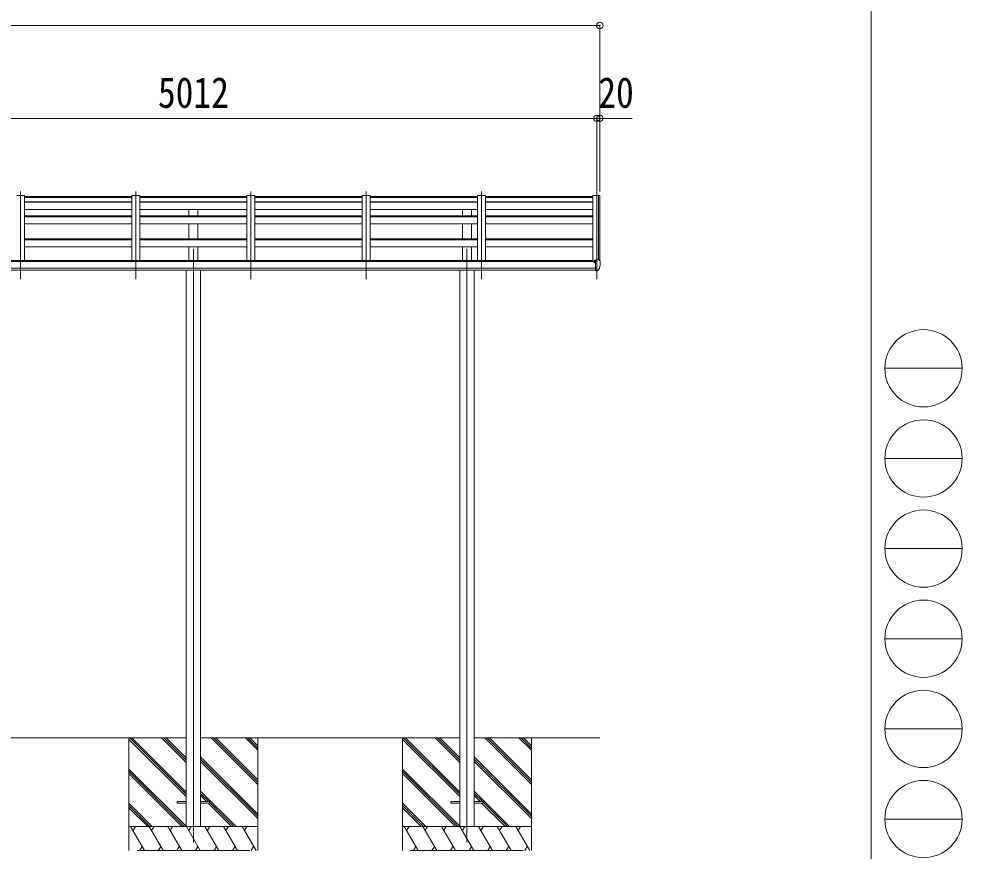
# Model space of a CAD drawing. Units: millimetres at full size, sheet at 1:40. Extents: x -11181 to 11305, y -7804 to 7716.
# Drawn here: x 5444 to 11305, y -4443 to 727 of the extents above; entities that cross this region are included whole.
import ezdxf
from ezdxf.enums import TextEntityAlignment as Align

# ---------------------------------------------------------------- set-up
doc = ezdxf.new("R2010")
doc.units = ezdxf.units.MM
doc.header["$LTSCALE"] = 40
doc.header["$PDMODE"] = 32
doc.header["$PDSIZE"] = 40
for name, color, linetype, lineweight in [('0-0_0', 7, 'Continuous', 9), ('0-1_本体', 4, 'Continuous', 9), ('0-2_部品', 7, 'Continuous', 9), ('0-8_PARTS2', 2, 'Continuous', 9), ('0-A_寸法', 6, 'Continuous', 9), ('F-0_240', 7, 'Continuous', 9)]:
    doc.layers.add(name, color=color, linetype=linetype, lineweight=lineweight)
doc.styles.add('ＭＳ ゴシック', font='')
doc.styles.get('ＭＳ ゴシック').set_extended_font_data('MS Gothic')

msp = doc.modelspace()

# ---------------------------------------------------------------- linework, layer by layer
at = {"layer": '0-0_0'}
for p, q in [((6483.25, -3739.43), (4873.65, -3739.43)), ((6128.45, -3739.43), (6128.45, -4439.43)), ((6483.25, -4103.74), (6128.45, -3748.94)), ((6483.25, -4089.6), (6133.08, -3739.43)), ((6483.25, -4075.45), (6147.22, -3739.43)), ((6483.25, -3891.61), (6331.07, -3739.43)), ((6483.25, -3877.47), (6345.21, -3739.43)), ((6483.25, -3863.32), (6359.36, -3739.43)), ((8183.25, -3739.43), (6573.65, -3739.43)), ((6928.45, -4028.44), (6639.44, -3739.43)), ((6928.45, -4014.3), (6653.58, -3739.43)), ((6928.45, -4000.16), (6667.72, -3739.43)), ((6928.45, -3816.31), (6851.57, -3739.43)), ((6928.45, -3802.17), (6865.71, -3739.43)), ((6928.45, -3788.02), (6879.86, -3739.43)), ((6928.45, -3739.43), (6928.45, -4439.43)), ((7828.45, -3739.43), (7828.45, -4439.43)), ((8183.25, -4103.74), (7828.45, -3748.94)), ((8183.25, -4089.6), (7833.08, -3739.43)), ((8183.25, -4075.45), (7847.22, -3739.43)), ((8183.25, -3891.61), (8031.07, -3739.43)), ((8183.25, -3877.47), (8045.21, -3739.43)), ((8183.25, -3863.32), (8059.36, -3739.43)), ((9054.45, -3739.43), (8273.65, -3739.43)), ((8628.45, -4028.44), (8339.44, -3739.43)), ((8628.45, -4014.3), (8353.58, -3739.43)), ((8628.45, -4000.16), (8367.72, -3739.43)), ((8628.45, -3816.31), (8551.57, -3739.43)), ((8628.45, -3802.17), (8565.71, -3739.43)), ((8628.45, -3788.02), (8579.86, -3739.43)), ((8628.45, -3739.43), (8628.45, -4439.43)), ((6928.45, -4212.29), (6573.65, -3857.49)), ((8628.45, -4212.29), (8273.65, -3857.49)), ((6928.45, -4226.43), (6573.65, -3871.63)), ((6928.45, -4240.57), (6573.65, -3885.77)), ((8628.45, -4226.43), (8273.65, -3871.63)), ((8628.45, -4240.57), (8273.65, -3885.77)), ((6483.25, -4287.59), (6128.45, -3932.79)), ((6470.95, -4289.43), (6128.45, -3946.93)), ((6456.81, -4289.43), (6128.45, -3961.07)), ((8183.25, -4287.59), (7828.45, -3932.79)), ((8170.95, -4289.43), (7828.45, -3946.93)), ((8156.81, -4289.43), (7828.45, -3961.07)), ((6793.46, -4289.43), (6573.65, -4069.62)), ((6624.81, -4134.92), (6573.65, -4083.76)), ((6610.67, -4134.92), (6573.65, -4097.9)), ((8493.46, -4289.43), (8273.65, -4069.62)), ((8324.81, -4134.92), (8273.65, -4083.76)), ((8310.67, -4134.92), (8273.65, -4097.9)), ((6272.96, -4289.43), (6128.45, -4144.92)), ((6258.82, -4289.43), (6128.45, -4159.06)), ((6765.18, -4289.43), (6619.67, -4143.92)), ((6779.32, -4289.43), (6628.45, -4138.56)), ((7972.96, -4289.43), (7828.45, -4144.92)), ((7958.82, -4289.43), (7828.45, -4159.06)), ((8465.18, -4289.43), (8319.67, -4143.92)), ((8479.32, -4289.43), (8328.45, -4138.56)), ((6244.68, -4289.43), (6128.45, -4173.2)), ((7944.68, -4289.43), (7828.45, -4173.2)), ((6128.45, -4289.43), (6928.45, -4289.43)), ((6225.34, -4439.43), (6138.74, -4289.43)), ((6168.74, -4289.43), (6153.74, -4315.41)), ((6340.81, -4439.43), (6254.21, -4289.43)), ((6284.21, -4289.43), (6269.21, -4315.41)), ((6456.28, -4439.43), (6369.68, -4289.43)), ((6384.68, -4315.41), (6399.68, -4289.43)), ((6571.76, -4439.43), (6485.15, -4289.43)), ((6500.15, -4315.41), (6515.15, -4289.43)), ((6687.23, -4439.43), (6600.62, -4289.43)), ((6615.62, -4315.41), (6630.62, -4289.43)), ((6802.7, -4439.43), (6716.09, -4289.43)), ((6731.09, -4315.41), (6746.1, -4289.43)), ((6918.17, -4439.43), (6831.56, -4289.43)), ((6846.56, -4315.41), (6861.56, -4289.43)), ((7828.45, -4289.43), (8628.45, -4289.43)), ((7925.34, -4439.43), (7838.74, -4289.43)), ((7868.74, -4289.43), (7853.74, -4315.41)), ((8040.81, -4439.43), (7954.21, -4289.43)), ((7984.21, -4289.43), (7969.21, -4315.41)), ((8156.28, -4439.43), (8069.68, -4289.43)), ((8084.68, -4315.41), (8099.68, -4289.43)), ((8271.76, -4439.43), (8185.15, -4289.43)), ((8200.15, -4315.41), (8215.15, -4289.43)), ((8387.23, -4439.43), (8300.62, -4289.43)), ((8315.62, -4315.41), (8330.62, -4289.43)), ((8502.7, -4439.43), (8416.09, -4289.43)), ((8431.09, -4315.41), (8446.1, -4289.43)), ((8618.17, -4439.43), (8531.56, -4289.43)), ((8546.56, -4315.41), (8561.56, -4289.43)), ((6878.45, -4439.43), (6178.45, -4439.43)), ((6210.35, -4413.45), (6195.35, -4439.43)), ((6325.82, -4413.45), (6310.82, -4439.43)), ((6441.29, -4413.45), (6426.29, -4439.43)), ((6556.76, -4413.45), (6541.76, -4439.43)), ((6672.23, -4413.45), (6657.23, -4439.43)), ((6787.7, -4413.45), (6772.7, -4439.43)), ((6903.17, -4413.45), (6888.17, -4439.43)), ((8578.45, -4439.43), (7878.45, -4439.43)), ((7910.35, -4413.45), (7895.35, -4439.43)), ((8025.82, -4413.45), (8010.82, -4439.43)), ((8141.29, -4413.45), (8126.29, -4439.43)), ((8256.76, -4413.45), (8241.76, -4439.43)), ((8372.23, -4413.45), (8357.23, -4439.43)), ((8487.7, -4413.45), (8472.7, -4439.43)), ((8603.17, -4413.45), (8588.17, -4439.43))]:
    msp.add_line(p, q, dxfattribs=at)
at = {"layer": '0-1_本体'}
for p, q in [((5429.45, -370.22), (5479.45, -370.22)), ((5479.45, -370.22), (5479.45, -769.8)), ((6145.45, -382.62), (5484.38, -382.62)), ((6145.45, -409.29), (5484.38, -409.29)), ((6145.45, -370.22), (6145.45, -773.29)), ((6145.45, -370.22), (6195.45, -370.22)), ((6195.45, -370.22), (6195.45, -773.29)), ((6861.45, -382.62), (6195.45, -382.62)), ((6861.45, -409.29), (6195.45, -409.29)), ((6861.45, -370.22), (6861.45, -773.29)), ((6861.45, -370.22), (6911.45, -370.22)), ((6911.45, -370.22), (6911.45, -773.29)), ((7577.45, -382.62), (6911.45, -382.62)), ((7577.45, -409.29), (6911.45, -409.29)), ((7577.45, -370.22), (7577.45, -773.29)), ((7577.45, -370.22), (7627.45, -370.22)), ((7627.45, -370.22), (7627.45, -773.29)), ((8293.45, -382.62), (7627.45, -382.62)), ((8293.45, -409.29), (7627.45, -409.29)), ((8293.45, -370.22), (8293.45, -773.29)), ((8293.45, -370.22), (8343.45, -370.22)), ((8343.45, -370.22), (8343.45, -773.29)), ((9009.45, -382.62), (8343.45, -382.62)), ((9009.45, -409.29), (8343.45, -409.29)), ((9009.45, -369.62), (9009.45, -779.83)), ((9045.38, -369.82), (9044.75, -371.44)), ((9045.45, -369.71), (9045.45, -770.02)), ((9053.51, -370.04), (9045.67, -369.63)), ((9054.45, -370.92), (9054.46, -776.56)), ((6145.45, -411.91), (5484.38, -411.91)), ((6145.45, -456.65), (5484.38, -456.65)), ((6861.45, -411.91), (6195.45, -411.91)), ((6861.45, -456.65), (6195.45, -456.65)), ((6500.95, -495.6), (6500.95, -456.92)), ((6555.95, -495.6), (6555.95, -456.92)), ((7577.45, -411.91), (6911.45, -411.91)), ((7577.45, -456.65), (6911.45, -456.65)), ((8293.45, -411.91), (7627.45, -411.91)), ((8293.45, -456.65), (7627.45, -456.65)), ((8200.95, -495.6), (8200.95, -456.92)), ((8255.95, -495.6), (8255.95, -456.92)), ((9009.45, -411.91), (8343.45, -411.91)), ((9009.45, -456.65), (8343.45, -456.65)), ((6145.45, -496.32), (5484.38, -496.32)), ((6145.45, -501.69), (5484.38, -501.69)), ((6861.45, -496.32), (6195.45, -496.32)), ((6861.45, -501.69), (6195.45, -501.69)), ((7577.45, -496.32), (6911.45, -496.32)), ((7577.45, -501.69), (6911.45, -501.69)), ((8293.45, -496.32), (7627.45, -496.32)), ((8293.45, -501.69), (7627.45, -501.69)), ((9009.45, -496.32), (8343.45, -496.32)), ((9009.45, -501.69), (8343.45, -501.69)), ((6145.45, -545.78), (5484.38, -545.78)), ((6861.45, -545.78), (6195.45, -545.78)), ((6500.95, -638.43), (6500.95, -545.78)), ((6555.95, -638.43), (6555.95, -545.78)), ((7577.45, -545.78), (6911.45, -545.78)), ((8293.45, -545.78), (7627.45, -545.78)), ((8200.95, -638.43), (8200.95, -545.78)), ((8255.95, -638.43), (8255.95, -545.78)), ((9009.45, -545.78), (8343.45, -545.78)), ((6145.45, -638.43), (5484.38, -638.43)), ((6861.45, -638.43), (6195.45, -638.43)), ((7577.45, -638.43), (6911.45, -638.43)), ((8293.45, -638.43), (7627.45, -638.43)), ((9009.45, -638.43), (8343.45, -638.43)), ((6145.45, -645.33), (5484.38, -645.33)), ((6145.45, -688.88), (5484.38, -688.88)), ((6861.45, -645.33), (6195.45, -645.33)), ((6861.45, -688.88), (6195.45, -688.88)), ((6500.95, -773.29), (6500.95, -688.88)), ((6555.95, -773.29), (6555.95, -688.88)), ((7577.45, -645.33), (6911.45, -645.33)), ((7577.45, -688.88), (6911.45, -688.88)), ((8293.45, -645.33), (7627.45, -645.33)), ((8293.45, -688.88), (7627.45, -688.88)), ((8200.95, -773.29), (8200.95, -688.88)), ((8255.95, -773.29), (8255.95, -688.88)), ((9009.45, -645.33), (8343.45, -645.33)), ((9009.45, -688.88), (8343.45, -688.88)), ((4028.95, -779.83), (9027.95, -779.83)), ((4052.45, -773.29), (9004.45, -773.29)), ((9004.45, -779.83), (9004.45, -773.29)), ((9027.95, -821.34), (4028.95, -821.34)), ((4028.95, -833.27), (9027.95, -833.2)), ((6483.25, -833.36), (6483.25, -4289.44)), ((6573.65, -833.36), (6573.65, -4289.44)), ((8183.25, -833.36), (8183.25, -4289.44)), ((8273.65, -833.36), (8273.65, -4289.44))]:
    msp.add_line(p, q, dxfattribs=at)
msp.add_lwpolyline([(9044.75, -770.02), (9044.75, -369.62), (9009.45, -369.62)], dxfattribs=at)
msp.add_circle((9020.48, -784.93), 3, dxfattribs=at)
for centre, radius, start, end in [((9045.66, -369.93), 0.301, 87.13321, 158.93673), ((9053.45, -371.04), 1, 6.67014, 87)]:
    msp.add_arc(centre, radius, start, end, dxfattribs=at)
at = {"layer": '0-2_部品', "color": 4}
for p, q in [((5484.38, -375.72), (6145.45, -375.72)), ((6195.45, -375.72), (6861.45, -375.72)), ((6911.45, -375.72), (7577.45, -375.72)), ((7627.45, -375.72), (8293.45, -375.72)), ((8343.45, -375.72), (9009.45, -375.72)), ((6428.45, -4134.93), (6428.45, -4143.93)), ((6483.45, -4134.93), (6428.45, -4134.93)), ((6483.45, -4143.93), (6428.45, -4143.93)), ((6628.45, -4134.93), (6573.45, -4134.93)), ((6628.45, -4143.93), (6573.45, -4143.93)), ((6628.45, -4134.93), (6628.45, -4143.93)), ((8128.45, -4134.93), (8128.45, -4143.93)), ((8183.45, -4134.93), (8128.45, -4134.93)), ((8183.45, -4143.93), (8128.45, -4143.93)), ((8328.45, -4134.93), (8273.45, -4134.93)), ((8328.45, -4143.93), (8273.45, -4143.93)), ((8328.45, -4134.93), (8328.45, -4143.93))]:
    msp.add_line(p, q, dxfattribs=at)
at = {"layer": '0-2_部品'}
for p, q in [((9017.95, -775.88), (9017.95, -779.84)), ((9032.95, -774.72), (9018.95, -774.78)), ((9022.45, -774.76), (9022.45, -772.86)), ((9022.95, -784.95), (9022.65, -784.95)), ((9023.48, -784.95), (9022.95, -784.95)), ((9023.28, -772.45), (9032.95, -771.73)), ((9027.95, -779.77), (9034.45, -779.37)), ((9032.95, -770.95), (9034.45, -770.95)), ((9032.95, -770.95), (9032.95, -777.12)), ((9034.45, -838.53), (9034.45, -770.03)), ((9049.54, -770.6), (9053.61, -776.41)), ((9056.45, -779.4), (9056.45, -780.03)), ((9027.95, -835.34), (9033.45, -835.34)), ((9033.95, -836.34), (9033.45, -835.34)), ((9034.45, -836.34), (9033.95, -836.34)), ((9035.95, -838.44), (9034.45, -838.53)), ((9035.95, -838.44), (9039.66, -838.21)), ((9042.08, -836.72), (9051.82, -821.34))]:
    msp.add_line(p, q, dxfattribs=at)
for points in [[(9017.95, -783.33), (9017.95, -784.95), (9017.48, -784.95)], [(9022.65, -783.76), (9022.65, -784.95), (9017.95, -784.95)], [(9023.28, -772.45), (9023.11, -772.47), (9022.95, -772.5), (9022.81, -772.54), (9022.69, -772.59), (9022.59, -772.65), (9022.51, -772.72), (9022.47, -772.79), (9022.45, -772.86)], [(9027.95, -835.34), (9027.95, -777.12), (9032.95, -777.12)], [(9034.45, -770.03), (9046.45, -770.03), (9048.79, -770.18)], [(9034.45, -824.64), (9031.29, -824.24), (9027.95, -823.81)]]:
    msp.add_lwpolyline(points, dxfattribs=at)
for centre, radius, start, end in [((9020.45, -784.95), 2.5, 28.35764, 180), ((9020.45, -784.95), 2.5, 0, 28.35764), ((9048.72, -771.17), 1, 35, 86.5), ((9049.22, -819.84), 3, 330, 348.16652), ((8863.96, -780.03), 192.49, 347.8767, 359.9992), ((9053.45, -779.4), 3, 0, 87), ((9039.48, -835.22), 3, 273.5, 330)]:
    msp.add_arc(centre, radius, start, end, dxfattribs=at)
msp.add_ellipse((9018.95, -775.88), major_axis=(0.02, 1.1), ratio=0.906239, start_param=0.0206394, end_param=1.5914357, dxfattribs=at)
at = {"layer": '0-8_PARTS2'}
for p, q in [((5454.45, -889.36), (5454.45, -345.52)), ((6170.45, -889.36), (6170.45, -345.52)), ((6886.45, -889.36), (6886.45, -345.52)), ((7602.45, -889.36), (7602.45, -345.52)), ((8318.45, -889.36), (8318.45, -345.52)), ((9034.45, -349.5), (9034.45, -889.36)), ((6528.45, -700.56), (6528.45, -4389.46)), ((8228.45, -700.56), (8228.45, -4389.46))]:
    msp.add_line(p, q, dxfattribs=at)
at = {"layer": '0-A_寸法'}
for p, q in [((-1009.54, 685.94), (9054.45, 685.94)), ((9054.45, 685.94), (9054.45, 109.14)), ((9034.46, 109.14), (4022.45, 109.14)), ((9034.46, 109.14), (9034.46, -345.52)), ((9034.46, 109.14), (9034.46, -345.52)), ((9034.46, 109.14), (9054.45, 109.14)), ((9054.45, 109.14), (9054.45, -345.52)), ((9054.45, 109.14), (9254.45, 109.14))]:
    msp.add_line(p, q, dxfattribs=at)
for p in [(9054.45, 685.94), (9034.46, 109.14), (9034.46, 109.14), (9054.45, 109.14)]:
    msp.add_point(p, dxfattribs=at)
at = {"layer": 'F-0_240', "color": 5}
msp.add_line((10739.39, 7716.46), (10739.39, -7803.54), dxfattribs=at)
at = {"layer": 'F-0_240', "color": 4}
for p, q in [((10824.88, -1443.54), (11304.88, -1443.54)), ((10824.88, -2003.54), (11304.88, -2003.54)), ((10824.88, -2563.54), (11304.88, -2563.54)), ((10824.88, -3123.54), (11304.88, -3123.54)), ((10824.88, -3683.54), (11304.88, -3683.54)), ((10824.88, -4243.54), (11304.88, -4243.54))]:
    msp.add_line(p, q, dxfattribs=at)
for centre in [(11064.88, -1443.54), (11064.88, -2003.54), (11064.88, -2563.54), (11064.88, -3123.54), (11064.88, -3683.54), (11064.88, -4243.54)]:
    msp.add_circle(centre, 240, dxfattribs=at)

# ---------------------------------------------------------------- texts
at = {"layer": '0-A_寸法', "color": 7, "style": 'ＭＳ ゴシック', "width": 0.85}
for s, p in [('5012', (6308.46, 117.14)), ('20', (9044.45, 117.14))]:
    msp.add_text(s, height=190.6, dxfattribs=at).set_placement(p, align=Align.BOTTOM_LEFT)

doc.saveas('drawing.dxf')
